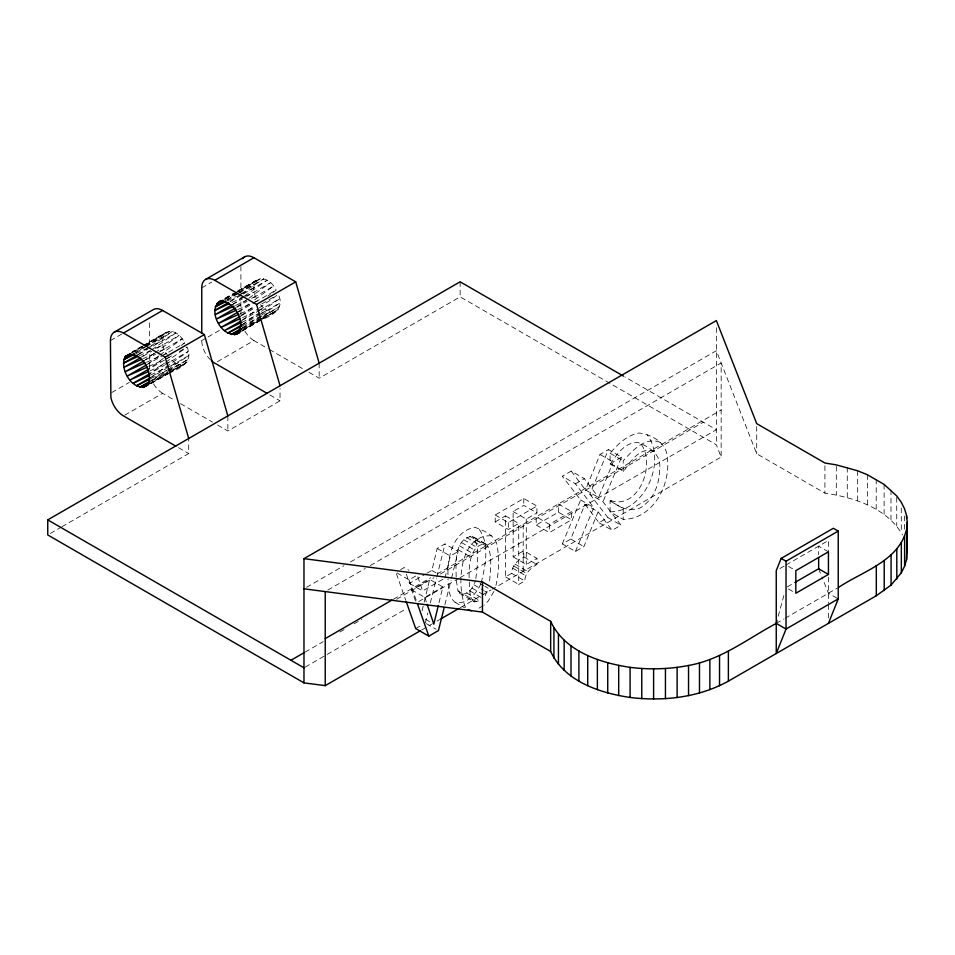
<?xml version="1.0" encoding="UTF-8"?>
<svg xmlns="http://www.w3.org/2000/svg" width="955" height="955" viewBox="0 0 955 955"><rect width="100%" height="100%" fill="white"/><g stroke="black" fill="none" stroke-linecap="round" stroke-linejoin="round"><path stroke-width="0.72" stroke-dasharray="4.78 3.58" d="M149.565 367.771L149.565 351.667M149.565 344.349L149.565 320.916M210.589 359.951A18.42 10.636 60 0 1 201.756 340.577L201.756 337.64M240.899 315.066L240.899 297.494M240.899 296.026L240.899 266.732M447.979 574.683C447.37 556.144 453.673 530.813 475.053 527.363C484.352 530.789 496.433 535.648 497.4 547.108C499.238 559.809 498.88 572.905 495.955 585.415M469.096 577.715C469.012 565.861 469.657 545.21 485.283 543.837L487.146 545.054C493.162 556.837 489.951 571.221 489.485 583.935M168.462 356.394C152.907 337.903 171.22 318.791 184.876 342.773L181.295 345.388M237.819 309.551L257.766 300.706C245.101 280.746 265.263 269.095 276.21 290.045L267.842 296.122M495.203 521.884L505.589 515.879L505.589 576.88L511.689 573.358C511.677 565.742 517.622 560.346 523.782 556.932L523.782 550.749L513.145 556.884L513.145 511.522L523.782 505.386L536.913 512.966L536.913 506.055L523.782 498.474L495.203 514.972L495.203 521.884L508.335 529.464L518.72 523.459L518.72 584.46L524.82 580.938C524.808 573.322 530.753 567.927 536.913 564.512L536.913 558.329L523.782 550.749M485.283 543.837L472.152 536.256C453.315 539.074 456.072 565.05 456.215 578.897M475.865 578.599C477.237 565.229 480.019 549.985 474.014 537.474L472.152 536.256M426.885 573.322L431.863 570.445L437.187 548.468L445.054 543.932L458.185 551.513L451.357 578.826M444.994 578.026L450.306 556.049L458.185 551.513M422.074 610.782L423.805 603.644M424.151 602.223L429.702 579.375L442.834 586.967L438.667 604.085M425.297 623.018L427.804 612.943M430.323 602.88L436.435 578.444M436.793 576.999L445.054 543.932M444.887 604.718L450.999 580.27M778.206 616.226L784.473 593.318M481.213 582.645C485.486 565.623 490.178 542.846 478.288 528.211M456.275 580.377L458.042 590.93L461.289 594.297C468.583 594.44 473.596 587.23 475.363 580.831M485.164 595.681L488.494 588.411L484.913 586.346M598.117 511.808L583.911 546.606L575.447 551.489L562.316 543.908L570.78 539.014L584.985 504.228L598.117 511.808L612.131 530.312L621.025 525.166L602.963 501.781L589.832 494.201L608.442 449.59L621.574 457.17L602.963 501.781M621.574 457.17L613.158 462.041L598.63 497.507L585.499 489.927L600.027 454.461L608.442 449.59M562.316 543.908L580.652 499.954L562.28 476.247L571.209 471.09L584.341 478.67L598.63 497.507M575.447 551.489L593.783 507.535L575.411 483.827L562.28 476.247M480.819 583.851C476.629 593.497 466.661 605.267 455.034 602.271C448.182 596.78 448.528 586.824 448.026 578.826M493.95 591.432L488.112 601.149L484.269 604.957M610.102 463.951L610.687 463.617C616.835 454.138 625.668 441.425 638.382 442.678C649.901 447.071 661.779 455.01 659.607 468.989C659.559 482.024 655.226 495.729 645.055 504.395C634.729 514.518 620.249 508.538 610.734 500.587L610.102 500.957L610.102 511.82L623.233 519.401C653.65 519.043 671.341 483.815 667.223 456.538C666.232 442.666 651.37 434.203 638.895 433.021C626.85 435.194 617.778 444.314 610.102 453.231L610.102 463.951L623.818 471.197C630.037 461.623 641.115 445.579 654.175 451.679M623.233 471.543L623.233 460.811C632.198 450.784 645.628 436.029 660.347 442.428M158.673 355.952L145.745 365.371L160.894 356.633M159.843 355.093L182.178 338.822L156.93 353.398M238.249 311.796L250.007 303.224M254.699 299.798L273.512 286.094L251.905 298.569M163.353 358.412L147.81 369.692L174.323 354.389M241.531 315.222L254.687 305.672M153.839 353.648L143.035 361.42L155.665 354.138M155.032 352.777L179.039 335.503L156.31 348.623M236.768 306.961L247.572 299.19M248.766 298.318L270.361 282.776L246.808 296.372M164.487 363.115L149.111 374.085L164.702 365.085M165.669 362.279L186.953 347.095C193.925 360.966 181.247 368.2 169.727 372.832M242.809 319.662L258.184 308.704M259.366 307.856L278.287 294.367C284.853 307.486 273.775 315.174 262.327 319.376M150.615 350.581L139.896 358.101L151.69 351.285M151.809 349.745L175.66 333.044L148.717 348.587M232.411 304.538L243.143 297.017M244.337 296.181L266.982 280.304L243 294.164M483.146 605.745L476.402 609.624M151.976 376.568L188.254 351.476L165.525 364.607M242.104 324.664L260.238 312.13M261.455 311.294L279.588 298.748L259.82 310.16M230.31 301.255L240.183 294.618M241.412 293.794L263.616 278.872L239.621 292.719M166.433 370.397L149.111 381.881L188.254 359.283L168.653 371.638M167.674 369.573L188.708 355.642L166.815 368.272M242.928 327.505L260.238 316.033M261.479 315.21L280.03 302.902L261.097 313.837M144.312 347.095L133.139 354.198L145.375 347.131M145.554 346.307L169.131 331.289L143.883 345.865M226.956 299.894L238.117 292.779M239.359 291.991L260.464 278.562L238.01 291.526M149.04 383.994L167.423 372.402M242.821 329.714L261.204 318.134M262.434 317.358L279.588 306.555L262.792 316.248M142.558 346.379L129.987 353.887L142.617 346.605M143.811 345.638L166.433 332.125L143.704 345.244M236.398 292.158L223.84 299.655L236.745 292.254M237.652 291.406L257.766 279.397L237.556 291.06M150.735 383.707L168.223 373.31M169.465 372.569L186.953 362.16L169.274 372.366M242.069 330.979L278.287 309.432L241.949 330.418M110.434 340.589L121.798 334.023M201.756 287.861L211.867 282.023M142.438 345.973L132.339 351.81L142.629 346.164M224.938 298.354L232.507 293.973M146.64 346.402L172.282 331.6L136.517 355.642L147.882 349.076M226.61 300.24L238.356 293.448M229.952 301.696L241.734 294.892M232.483 304.645L242.582 298.808M236.745 307.319L246.999 301.398M161.383 356.346L184.876 342.773M238.332 311.915L254.746 302.437M255.236 302.162L276.21 290.045M179.385 351.464L186.953 347.095M241.52 315.592L255.558 307.486M261.873 303.845L273.237 297.28M111.687 392.577L129.355 382.37M201.756 340.577L206.805 337.664M208.059 336.936L220.689 329.654M241.71 320.617L259.39 310.411M149.565 378.24L165.979 368.761M241.734 325.022L260.679 314.088M241.71 328.425L261.527 316.976M149.076 384.029L168.295 372.939M150.794 383.767L168.462 373.56M242.116 331.039L261.061 320.104M124.723 415.174L162.613 393.305L175.398 400.682M217.322 361.718L253.923 340.565L267.997 348.682M50.317 533.463L60.559 527.542M61.848 526.802L188.708 453.565L188.708 438.5M217.609 425.059L227.851 430.968L280.03 400.837L280.03 388.506M308.943 372.331L319.173 378.24L460.131 296.862L716.357 444.791L721.156 457.051L492.338 589.163M306.555 587.313L343.919 565.73M350.366 562.018L716.357 350.712L756.706 453.756L824.917 493.138C854.08 497.507 887.076 507.905 902.606 535.051M327.804 590.083L365.204 568.488M370.361 565.515L721.156 362.984L721.156 457.051M400.634 569.574L404.156 567.545L408.931 570.302M397.125 572.976L409.062 579.876L417.287 575.125L422.599 590.966L443.753 578.754M495.203 514.972L508.335 522.552L536.913 506.055M575.411 483.827L584.341 478.67M406.376 574.134L409.468 583.374L425.644 574.039M513.145 511.522L526.277 519.102L536.913 512.966M393.353 599.274L430.633 577.751M437.056 574.039L721.156 410.017M415.449 601.041L411.641 589.808L429.702 579.375M305.123 652.098L323.16 641.688M339.92 632.019L345.065 629.035M354.09 623.83L361.826 619.365M396.623 599.274L433.988 577.703M440.434 573.979L703.322 422.206M571.544 511.558L549.352 524.379L536.221 516.798L536.221 525.023L558.412 512.202L571.544 519.783L571.544 511.558L558.412 503.977L558.412 512.202M411.641 589.808L424.76 597.388L442.834 586.967M305.266 667.067L325.882 655.154M327.171 654.414L405.78 609.027M418.672 601.59L458.615 578.527M459.904 577.775L716.357 429.726L624.833 376.879M536.221 525.023L549.352 532.604L571.544 519.783M513.145 556.884L526.277 564.465L536.913 558.329M610.102 500.957L623.233 508.538L623.866 508.167M415.688 628.557L422.898 624.403M584.985 504.228L599 522.731L607.893 517.586L621.025 525.166M421.632 629.978L431.923 624.045M437.056 621.072L439.634 619.592M460.203 607.714L480.771 595.848M482.048 595.096L491.049 589.904M779.913 568.535L784.807 565.706M786.037 565.002L828.439 540.518L828.439 550.772M787.29 586.871L793.557 583.254M776.248 623.376L783.888 618.971M785.153 618.231L837.26 588.161M241.973 330.526L261.002 319.877M262.267 319.161L276.21 311.354L263.258 317.597M151.917 382.549L168.402 373.321M169.668 372.605L184.876 364.082L169.369 371.674M225.01 298.426L236.518 292.015M237.795 291.299L255.689 281.319M143.907 345.459L164.356 334.047M242.761 328.401L261.98 318.266M151.427 381.129L168.08 372.343M224.377 299.834L237.425 293.042M238.726 292.361L254.388 284.196M134.345 351.882L143.477 347.131M144.79 346.45L163.054 336.924M242.463 325.762L270.361 311.879L273.512 312.19M151.129 378.49L167.077 370.564M168.402 369.895L179.039 364.607L182.178 364.917M227.254 300.921L236.589 296.337M241.925 293.722L253.935 287.837M135.92 353.648L146.593 348.42M147.93 347.763L162.613 340.577M241.746 322.396L260.345 313.586M261.67 312.954L266.982 310.435L270.361 311.879M150.413 375.124L175.66 363.175L179.039 364.607M231.958 302.449L243.823 296.921M245.149 296.301L254.388 292.003M139.299 355.797L149.851 350.879M155.14 348.42L163.054 344.731M242.463 317.621L263.616 307.976L266.982 310.435M149.816 370.946L164.356 364.321M165.669 363.724L172.282 360.704L175.66 363.175M235.467 305.493L246.247 300.634M251.643 298.211L255.689 296.384M142.784 358.829L154.925 353.362M160.309 350.939L164.356 349.112M240.218 313.682L255.069 307.056M148.885 366.41L163.735 359.796M165.084 359.187L169.131 357.385L172.282 360.704M146.485 362.279L158.458 356.967M163.771 354.615L166.433 353.434M459.451 593.151L474.42 601.877L479.792 600.576L466.661 592.995M610.102 511.82C644.685 511.94 667.199 461.17 647.215 434.847M491.419 535.791C459.188 534.227 456.144 586.239 465.586 607.511M610.734 500.587C639.337 510.042 655.822 463.366 641.044 444.099M828.439 551.811L818.65 546.164L818.65 554.64M610.102 453.231L623.233 460.811M600.027 454.461L613.158 462.041M610.687 463.617L623.818 471.197M788.484 566.411L793.378 569.24M836.998 598.188L828.439 593.246L821.909 576.927M788.484 589.008L793.378 591.837M580.652 499.954L593.783 507.535M599 522.731L612.131 530.312M269.274 349.423L303.821 369.37M570.78 539.014L583.911 546.606M505.589 515.879L518.72 523.459M269.799 394.928L280.03 400.837M523.782 556.932L536.913 564.512M474.014 537.474L487.146 545.054M469.729 536.244L482.86 543.825M475.399 539.766L488.53 547.346M514.9 564.035L528.031 571.615M466.661 537.546L479.792 545.126M513.635 565.969L526.766 573.549M463.688 539.706L476.82 547.287M512.668 568.177L525.799 575.758M461.289 542.44L474.42 550.02M511.689 573.358L524.82 580.938M459.415 545.759L472.546 553.339M505.589 576.88L518.72 584.46M458.006 549.674L471.137 557.254M437.187 548.468L450.306 556.049M180.519 403.643L212.499 422.11M480.138 583.589L483.719 585.654M473.919 584.77L483.469 590.286M484.663 590.978L487.05 592.351M472.033 588.101L483.97 594.989M469.645 590.823L482.776 598.403M431.863 570.445L437.832 573.895M458.042 590.93L476.796 601.853M455.034 602.271L464.584 607.786M178.466 447.656L188.708 453.565M409.468 583.374L422.599 590.966M425.464 619.246L433.821 624.069M426.491 623.699L436.041 629.214M474.42 601.877L472.582 600.731L470.17 595.24L469.048 579.1M260.464 304.657L263.616 307.976M589.832 494.201L607.893 517.586M571.209 471.09L585.499 489.927M818.65 568.762L821.372 575.567M409.062 579.876L416.476 600.97M396.421 573.692L405.815 600.42M424.76 597.388L426.67 603.011M904.576 516.034L904.576 530.383M901.281 508.024L901.281 532.413M896.733 497.4L896.733 526.098M890.991 489.975L890.991 520.105M884.115 484.4L884.115 514.53M876.201 479.303L876.201 509.433M867.343 474.742L867.343 504.885M857.674 470.791L857.674 500.933M847.276 467.496L847.276 497.627M836.317 466.327L836.317 495.024M828.439 577.13L828.439 603.297M828.439 604.73L828.439 619.079M824.917 465.873L824.917 493.138M756.706 426.491L756.706 453.756M716.357 327.756L716.357 444.791M623.233 508.538L623.233 519.401M549.352 524.379L549.352 532.604M526.277 519.102L526.277 564.465M523.782 498.474L523.782 505.386M523.185 524.319L523.185 571.353M508.335 522.552L508.335 529.464M460.131 281.797L460.131 296.862M319.173 363.175L319.173 378.24M227.851 415.903L227.851 430.968M162.613 393.305A18.42 10.636 60 0 1 151.773 380.365M253.923 340.565A18.42 10.636 60 0 1 242.642 326.526"/><path stroke-width="1.43" d="M201.756 333.247L201.756 287.861A18.431 10.648 60 0 1 214.803 280.328L253.935 257.731L295.704 281.844L319.173 363.175M303.976 558.663L482.454 581.965L550.665 621.347L550.665 651.477C564.536 681.452 599.728 692.912 630.085 697.472C663.403 701.507 698.678 697.58 728.379 681.154L876.308 595.741L891.075 585.057L901.341 572.737L904.612 566.16L906.593 559.403L907.25 522.445L906.582 515.605L904.576 508.86L901.281 502.282L896.733 495.967L884.115 484.4L867.343 474.742L857.674 470.791L836.317 464.882L824.917 463.008L756.706 423.626L716.357 320.582L303.976 558.663L303.976 682.873L325.225 685.642L420.355 630.73M906.593 559.403L907.25 522.445M438.321 605.518L433.821 624.069L427.148 604.408M444.171 607.583L438.429 630.598L428.819 636.137L415.688 628.557L406.305 601.829M550.665 621.347C564.536 651.322 599.728 662.782 630.085 667.342C649.507 669.801 669.3 669.228 688.531 665.468C721.144 659.774 747.801 638.692 776.248 623.376L777.036 620.511M838.514 587.432C862.27 571.424 899.037 561.134 906.593 529.273M838.227 531.099L833.333 528.27L781.142 558.412L776.248 570.648L776.248 653.507L786.037 629.035L786.037 561.23L838.227 531.099L838.227 598.892L828.439 623.376M239.574 332.471C223.816 342.2 204.859 309.36 221.142 300.538L218.623 301.995C233.426 298.438 247.548 322.909 237.067 333.952L239.598 332.495M114.242 332.149L153.385 309.551A18.431 10.648 60 0 1 162.613 310.459L204.37 334.572L227.851 415.903M205.576 279.421L244.719 256.823M175.911 446.176L123.47 415.903A18.42 10.636 60 0 1 110.887 397.483L110.434 340.589A18.431 10.648 60 0 1 123.47 333.068L162.613 310.459M130.262 353.732L125.212 356.645C118.527 368.952 134.01 394.188 147.81 384.758C154.495 372.45 139.012 347.226 125.212 356.645L130.429 353.923M222.861 300.276L216.546 303.917L223.076 300.515M134.01 353.696L123.911 359.534L134.583 354.293M225.344 300.968L215.245 306.794L225.917 301.565M137.353 355.153L123.47 363.175L137.986 356.406M228.687 302.425L214.803 310.435L229.307 303.678M140.325 357.85L123.911 367.329L141.436 359.438M231.659 305.123L215.245 314.601L234.118 306.101M144.157 360.775L125.212 371.71L145.16 362.864M235.491 308.047L216.546 318.982L236.494 310.136M146.222 365.096L127.29 376.031L147.536 367.007M237.556 312.369L218.623 323.303L238.869 314.279M123.47 333.068L165.227 357.17L204.37 334.572M214.803 280.328L256.561 304.442L295.704 281.844M148.932 369.048L129.987 379.983L148.491 371.555M240.266 316.32L221.321 327.255L239.824 318.815M149.553 373.835L133.139 383.301L149.076 375.757M240.887 321.095L224.473 330.573L241.746 322.396M150.401 377.75L136.517 385.772L149.804 379.159M241.734 325.022L227.851 333.044L241.138 326.431M149.995 381.379L139.896 387.205L148.861 382.478M241.329 328.639L231.217 334.477L241.472 329.069M148.085 384.602L143.035 387.515L148.109 384.674M240.684 331.146L234.369 334.787L240.708 331.242M303.976 682.873L47.75 534.943L47.75 519.878L460.131 281.797L623.543 376.139M325.225 638.609L392.063 600.015M290.941 660.287L303.833 652.85M440.912 618.852L458.913 608.454M794.811 582.526L818.65 568.762L828.439 574.421L828.439 551.811L795.825 570.648L795.825 593.246L828.439 574.421M838.227 598.892L786.037 629.035L776.248 623.376M303.976 588.805L482.454 612.095L550.665 651.477M468.165 609.851L471.4 610.723M781.142 558.412L786.037 561.23M267.245 393.448L214.803 363.175A18.42 10.636 60 0 1 211.401 360.704M47.75 519.878L303.976 667.808M417.454 603.787L428.819 636.137M256.561 304.442L280.03 385.772M165.227 357.17L188.708 438.5M906.713 547.108L907.25 552.575M906.582 515.605L906.582 518.481M904.612 536.03L904.612 566.16M901.341 542.607L901.341 572.737M896.805 548.934L896.805 579.064M891.075 554.915L891.075 585.057M884.211 560.501L884.211 590.632M876.308 565.611L876.308 595.741M818.65 557.469L818.65 568.762M728.379 651.024L728.379 681.154M719.533 655.584L719.533 685.714M709.863 659.535L709.863 689.677M699.478 662.854L699.478 692.984M688.531 665.468L688.531 695.598M677.131 667.354L677.131 697.496M665.444 668.5L665.444 698.63M653.602 668.882L653.602 699.012M641.772 668.488L641.772 698.618M630.085 667.342L630.085 697.472M618.697 665.432L618.697 695.574M607.738 662.806L607.738 692.948M597.376 659.487L597.376 689.629M587.719 655.524L587.719 685.654M578.885 650.952L578.885 681.082M570.995 645.843L570.995 675.973M564.154 640.256L564.154 670.386M558.436 634.263L558.436 664.394M553.924 627.924L553.924 658.067M482.454 581.965L482.454 612.095M325.225 591.575L325.225 685.642M242.654 258.745A18.431 10.648 60 0 1 253.935 257.731"/></g></svg>
